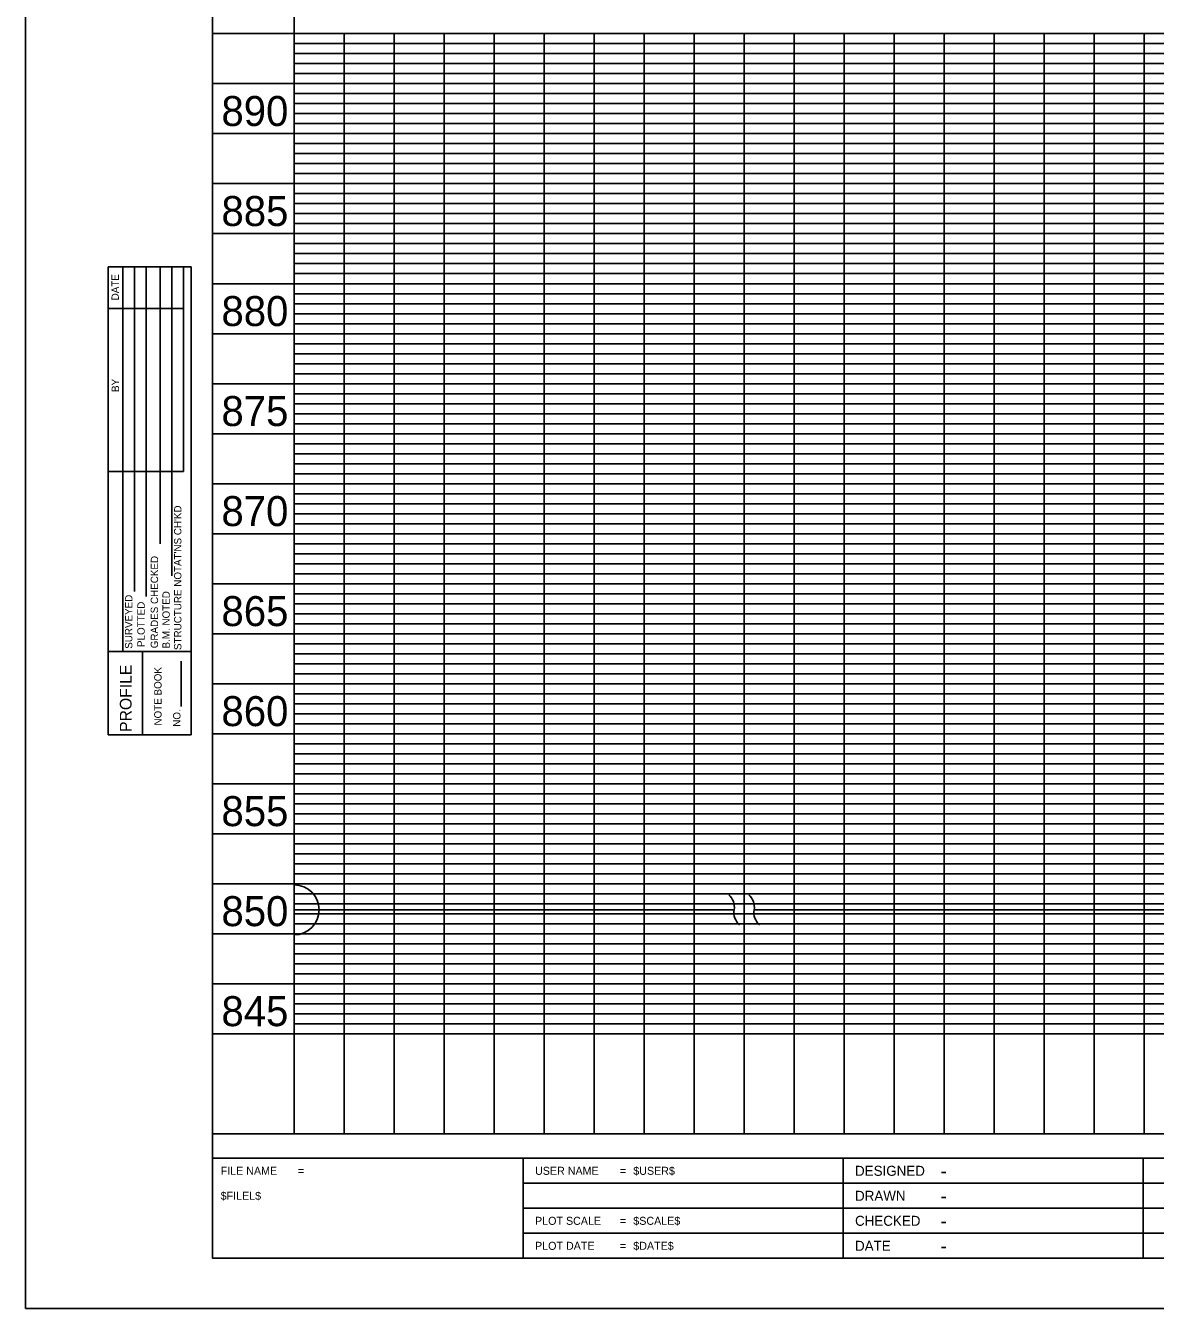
# Model space of a CAD drawing. Extents: x 2392602 to 2396002, y 2003850 to 2004950.
# Drawn here: x 2392602 to 2393167, y 2003850 to 2004491 of the extents above; entities that cross this region are included whole.
import ezdxf

# ---------------------------------------------------------------- set-up
doc = ezdxf.new("R2010")
doc.units = 0
for name, color, linetype in [('Design_PR_Roadway Profile', 7, 'Continuous'), ('ROW_EX ROW Markers', 7, 'Continuous'), ('Sheets_50 Reference Boundary', 7, 'Continuous'), ('Sheets_General Details', 7, 'Continuous'), ('Sheets_Minor Grid', 7, 'Continuous')]:
    doc.layers.add(name, color=color, linetype=linetype)

msp = doc.modelspace()

# ---------------------------------------------------------------- linework, layer by layer
at = {"layer": 'Design_PR_Roadway Profile'}
for p, q in [((2392736.21, 2004049.02), (2392736.21, 2004061.52)), ((2392736.21, 2004049.02), (2392736.21, 2004036.52)), ((2392736.22, 2004049.02), (2392736.21, 2004049.02)), ((2392748.71, 2004049.02), (2392736.22, 2004049.02)), ((2392736.22, 2004049.02), (2392956.22, 2004049.02)), ((2392966.22, 2004049.02), (2393891.89, 2004049.02))]:
    msp.add_line(p, q, dxfattribs=at)
for centre, radius, start, end in [((2392736.21, 2004049.02), 12.5, 0.00001, 90), ((2392948.01, 2004050.37), 8.32, 350.66047, 48.22179), ((2392958.01, 2004050.37), 8.32, 350.66047, 48.22179), ((2392736.21, 2004049.02), 12.5, 270, 0), ((2392964.43, 2004047.67), 8.32, 170.66047, 228.22179), ((2392974.43, 2004047.67), 8.32, 170.66047, 228.22179)]:
    msp.add_arc(centre, radius, start, end, dxfattribs=at)
at = {"layer": 'ROW_EX ROW Markers'}
msp.add_lwpolyline([(2392601.97, 2003849.81), (2394301.97, 2003849.81), (2394301.97, 2004949.81), (2392601.97, 2004949.81)], close=True, dxfattribs=at)
at = {"layer": 'Sheets_50 Reference Boundary'}
for points in [[(2392695.47, 2004437.06), (2394276.97, 2004437.06), (2394276.97, 2004924.81), (2392695.47, 2004924.81)], [(2392736.22, 2004924.81), (2392736.22, 2004437.06), (2394236.22, 2004437.06), (2394236.22, 2004924.81), (2394065.71, 2004924.81), (2394065.71, 2004924.81)]]:
    msp.add_lwpolyline(points, close=True, dxfattribs=at)
at = {"layer": 'Sheets_General Details'}
for p, q in [((2392601.97, 2004949.81), (2392601.97, 2003849.81)), ((2392643.17, 2004136.51), (2392643.17, 2004370.48)), ((2392643.17, 2004370.48), (2392684.67, 2004370.48)), ((2392650.52, 2004178.16), (2392650.52, 2004370.48)), ((2392656.4, 2004208.19), (2392656.4, 2004370.48)), ((2392662.28, 2004205.71), (2392662.28, 2004370.48)), ((2392669.16, 2004231.94), (2392669.16, 2004370.48)), ((2392675.04, 2004216.08), (2392675.04, 2004370.48)), ((2392680.92, 2004268.18), (2392680.92, 2004370.48)), ((2392684.67, 2004370.48), (2392684.67, 2004136.51)), ((2392680.92, 2004349.66), (2392643.17, 2004349.66)), ((2392680.92, 2004268.18), (2392643.17, 2004268.18)), ((2392684.67, 2004178.16), (2392643.17, 2004178.16)), ((2392660.32, 2004136.51), (2392660.32, 2004178.16)), ((2392679.69, 2004150.63), (2392679.69, 2004173.32)), ((2392684.67, 2004136.51), (2392643.17, 2004136.51)), ((2392695.47, 2003924.81), (2394276.97, 2003924.81)), ((2392850.68, 2003924.81), (2392850.68, 2003874.81)), ((2393010.68, 2003924.81), (2393010.68, 2003874.81)), ((2393160.68, 2003924.81), (2393160.68, 2003874.81)), ((2392850.68, 2003912.31), (2393310.68, 2003912.31)), ((2392850.68, 2003899.81), (2393310.68, 2003899.81)), ((2392850.68, 2003887.31), (2393310.68, 2003887.31)), ((2394301.97, 2003849.81), (2392601.97, 2003849.81))]:
    msp.add_line(p, q, dxfattribs=at)
for points in [[(2392695.47, 2004924.81), (2394276.97, 2004924.81), (2394276.97, 2003874.81), (2392695.47, 2003874.81), (2392695.47, 2004924.81)], [(2392695.47, 2004487.06), (2394276.97, 2004487.06)], [(2392736.22, 2004487.06), (2392736.22, 2004437.06)], [(2392786.22, 2004437.06), (2392786.22, 2004487.06), (2392836.22, 2004487.06), (2392836.22, 2004437.06)], [(2392886.22, 2004437.06), (2392886.22, 2004487.06), (2392936.22, 2004487.06), (2392936.22, 2004437.06)], [(2392986.22, 2004437.06), (2392986.22, 2004487.06), (2393036.22, 2004487.06), (2393036.22, 2004437.06)], [(2393086.22, 2004437.06), (2393086.22, 2004487.06), (2393136.22, 2004487.06), (2393136.22, 2004437.06)], [(2392695.47, 2003937.06), (2394276.97, 2003937.06), (2394276.97, 2003987.06), (2392695.47, 2003987.06), (2392695.47, 2004037.06), (2394276.97, 2004037.06), (2394276.97, 2004087.06), (2392695.47, 2004087.06), (2392695.47, 2004137.06), (2394276.97, 2004137.06), (2394276.97, 2004187.06), (2392695.47, 2004187.06), (2392695.47, 2004237.06), (2394276.97, 2004237.06), (2394276.97, 2004287.06), (2392695.47, 2004287.06), (2392695.47, 2004337.06), (2394276.97, 2004337.06), (2394276.97, 2004387.06), (2392695.47, 2004387.06), (2392695.47, 2004437.06), (2394276.97, 2004437.06)], [(2392736.22, 2003937.06), (2392736.22, 2004437.06), (2392786.22, 2004437.06), (2392786.22, 2003937.06), (2392836.22, 2003937.06), (2392836.22, 2004437.06), (2392886.22, 2004437.06), (2392886.22, 2003937.06), (2392936.22, 2003937.06), (2392936.22, 2004437.06), (2392986.22, 2004437.06), (2392986.22, 2003937.06), (2392936.22, 2003937.06), (2392936.22, 2004437.06), (2392986.22, 2004437.06), (2392986.22, 2003937.06), (2393036.22, 2003937.06), (2393036.22, 2004437.06), (2393086.22, 2004437.06), (2393086.22, 2003937.06), (2393136.22, 2003937.06), (2393136.22, 2004437.06), (2393186.22, 2004437.06)]]:
    msp.add_lwpolyline(points, dxfattribs=at)
at = {"layer": 'Sheets_Minor Grid'}
for p, q in [((2392695.47, 2004462.06), (2394276.97, 2004462.06)), ((2392695.47, 2004412.06), (2394276.97, 2004412.06)), ((2394276.97, 2004362.06), (2392695.47, 2004362.06)), ((2392695.47, 2004312.06), (2394276.97, 2004312.06)), ((2394276.97, 2004262.06), (2392695.47, 2004262.06)), ((2392695.47, 2004212.06), (2394276.97, 2004212.06)), ((2394276.97, 2004162.06), (2392695.47, 2004162.06)), ((2392695.47, 2004112.06), (2394276.97, 2004112.06)), ((2392695.47, 2004062.06), (2394276.97, 2004062.06)), ((2392695.47, 2004012.06), (2394276.97, 2004012.06))]:
    msp.add_line(p, q, dxfattribs=at)
for points in [[(2392736.22, 2004487.06), (2392761.22, 2004487.06), (2392761.22, 2004437.06)], [(2392811.22, 2004437.06), (2392811.22, 2004487.06), (2392861.22, 2004487.06), (2392861.22, 2004437.06)], [(2392911.22, 2004437.06), (2392911.22, 2004487.06), (2392961.22, 2004487.06), (2392961.22, 2004437.06)], [(2393011.22, 2004437.06), (2393011.22, 2004487.06), (2393061.22, 2004487.06), (2393061.22, 2004437.06)], [(2393111.22, 2004437.06), (2393111.22, 2004487.06), (2393161.22, 2004487.06), (2393161.22, 2004437.06)], [(2394236.22, 2004482.06), (2392736.22, 2004482.06)], [(2392736.22, 2004477.06), (2394236.22, 2004477.06)], [(2394236.22, 2004472.06), (2392736.22, 2004472.06)], [(2392736.22, 2004467.06), (2394236.22, 2004467.06)], [(2394236.22, 2004457.06), (2392736.22, 2004457.06)], [(2392736.22, 2004452.06), (2394236.22, 2004452.06)], [(2394236.22, 2004447.06), (2392736.22, 2004447.06)], [(2392736.22, 2004442.06), (2394236.22, 2004442.06)], [(2392761.22, 2003937.06), (2392761.22, 2004437.06), (2392811.22, 2004437.06), (2392811.22, 2003937.06), (2392861.22, 2003937.06), (2392861.22, 2004437.06), (2392911.22, 2004437.06), (2392911.22, 2003937.06), (2392961.22, 2003937.06), (2392961.22, 2004437.06), (2392911.22, 2004437.06), (2392911.22, 2003937.06), (2392961.22, 2003937.06), (2392961.22, 2004437.06), (2393011.22, 2004437.06), (2393011.22, 2003937.06), (2393061.22, 2003937.06), (2393061.22, 2004437.06), (2393111.22, 2004437.06), (2393111.22, 2003937.06), (2393161.22, 2003937.06), (2393161.22, 2004437.06), (2393211.22, 2004437.06)], [(2394236.22, 2004432.06), (2392736.22, 2004432.06)], [(2394236.22, 2004422.06), (2392736.22, 2004422.06), (2392736.22, 2004427.06), (2394236.22, 2004427.06)], [(2394236.22, 2004407.06), (2392736.22, 2004407.06), (2392736.22, 2004417.06), (2394236.22, 2004417.06)], [(2394236.22, 2004397.06), (2392736.22, 2004397.06), (2392736.22, 2004402.06), (2394236.22, 2004402.06)], [(2394236.22, 2004382.06), (2392736.22, 2004382.06), (2392736.22, 2004392.06), (2394236.22, 2004392.06)], [(2394236.22, 2004372.06), (2392736.22, 2004372.06), (2392736.22, 2004377.06), (2394236.22, 2004377.06)], [(2394236.22, 2004357.06), (2392736.22, 2004357.06), (2392736.22, 2004367.06), (2394236.22, 2004367.06)], [(2394236.22, 2004347.06), (2392736.22, 2004347.06), (2392736.22, 2004352.06), (2394236.22, 2004352.06)], [(2394236.22, 2004332.06), (2392736.22, 2004332.06), (2392736.22, 2004342.06), (2394236.22, 2004342.06)], [(2394236.22, 2004322.06), (2392736.22, 2004322.06), (2392736.22, 2004327.06), (2394236.22, 2004327.06)], [(2394236.22, 2004307.06), (2392736.22, 2004307.06), (2392736.22, 2004317.06), (2394236.22, 2004317.06)], [(2394236.22, 2004297.06), (2392736.22, 2004297.06), (2392736.22, 2004302.06)], [(2392736.22, 2004302.06), (2394236.22, 2004302.06)], [(2394236.22, 2004282.06), (2392736.22, 2004282.06), (2392736.22, 2004292.06), (2394236.22, 2004292.06)], [(2394236.22, 2004272.06), (2392736.22, 2004272.06), (2392736.22, 2004277.06), (2394236.22, 2004277.06)], [(2394236.22, 2004257.06), (2392736.22, 2004257.06), (2392736.22, 2004267.06), (2394236.22, 2004267.06)], [(2394236.22, 2004247.06), (2392736.22, 2004247.06), (2392736.22, 2004252.06), (2394236.22, 2004252.06)], [(2394236.22, 2004232.06), (2392736.22, 2004232.06), (2392736.22, 2004242.06), (2394236.22, 2004242.06)], [(2394236.22, 2004222.06), (2392736.22, 2004222.06), (2392736.22, 2004227.06), (2394236.22, 2004227.06)], [(2394236.22, 2004207.06), (2392736.22, 2004207.06), (2392736.22, 2004217.06), (2394236.22, 2004217.06)], [(2394236.22, 2004197.06), (2392736.22, 2004197.06), (2392736.22, 2004202.06), (2394236.22, 2004202.06)], [(2394236.22, 2004182.06), (2392736.22, 2004182.06), (2392736.22, 2004192.06), (2394236.22, 2004192.06)], [(2394236.22, 2004172.06), (2392736.22, 2004172.06), (2392736.22, 2004177.06), (2394236.22, 2004177.06)], [(2394236.22, 2004157.06), (2392736.22, 2004157.06), (2392736.22, 2004167.06), (2394236.22, 2004167.06)], [(2394236.22, 2004147.06), (2392736.22, 2004147.06), (2392736.22, 2004152.06), (2394236.22, 2004152.06)], [(2394236.22, 2004132.06), (2392736.22, 2004132.06), (2392736.22, 2004142.06), (2394236.22, 2004142.06)], [(2394236.22, 2004122.06), (2392736.22, 2004122.06), (2392736.22, 2004127.06), (2394236.22, 2004127.06)], [(2394236.22, 2004107.06), (2392736.22, 2004107.06), (2392736.22, 2004117.06), (2394236.22, 2004117.06)], [(2394236.22, 2004097.06), (2392736.22, 2004097.06), (2392736.22, 2004102.06), (2394236.22, 2004102.06)], [(2394236.22, 2004082.06), (2392736.22, 2004082.06), (2392736.22, 2004092.06), (2394236.22, 2004092.06)], [(2394236.22, 2004072.06), (2392736.22, 2004072.06), (2392736.22, 2004077.06), (2394236.22, 2004077.06)], [(2394236.22, 2004057.06), (2392736.22, 2004057.06), (2392736.22, 2004067.06), (2394236.22, 2004067.06)], [(2394236.22, 2004047.06), (2392736.22, 2004047.06), (2392736.22, 2004052.06), (2394236.22, 2004052.06)], [(2394236.22, 2004032.06), (2392736.22, 2004032.06), (2392736.22, 2004042.06), (2394236.22, 2004042.06)], [(2394236.22, 2004022.06), (2392736.22, 2004022.06), (2392736.22, 2004027.06), (2394236.22, 2004027.06)], [(2394236.22, 2004007.06), (2392736.22, 2004007.06), (2392736.22, 2004017.06), (2394236.22, 2004017.06)], [(2394236.22, 2003997.06), (2392736.22, 2003997.06), (2392736.22, 2004002.06), (2394236.22, 2004002.06)], [(2392736.22, 2003992.06), (2394236.22, 2003992.06)]]:
    msp.add_lwpolyline(points, dxfattribs=at)

# ---------------------------------------------------------------- texts
at = {"layer": 'Sheets_General Details'}
for s, height, p in [('890', 15, (2392699.87, 2004440.87)), ('885', 15, (2392699.87, 2004390.87)), ('880', 15, (2392699.87, 2004340.87)), ('875', 15, (2392699.87, 2004290.87)), ('870', 15, (2392699.87, 2004240.87)), ('865', 15, (2392699.87, 2004190.87)), ('860', 15, (2392699.87, 2004140.87)), ('855', 15, (2392699.87, 2004090.87)), ('850', 15, (2392699.87, 2004040.87)), ('845', 15, (2392699.87, 2003990.87)), ('DESIGNED', 5, (2393016.68, 2003916.06)), ('-', 7, (2393059.38, 2003915.06)), ('DRAWN', 5, (2393016.68, 2003903.56)), ('-', 7, (2393059.38, 2003902.56)), ('CHECKED', 5, (2393016.68, 2003891.06)), ('-', 7, (2393059.38, 2003890.06)), ('DATE', 5, (2393016.68, 2003878.56)), ('-', 7, (2393059.38, 2003877.56))]:
    msp.add_text(s, height=height, dxfattribs=at).set_placement(p)
for s, height, rotation, p in [('DATE', 3.677, 90, (2392648.57, 2004353.72)), ('BY', 3.676, 90, (2392648.66, 2004307.91)), ("STRUCTURE NOTAT'NS CH'KD", 3.673, 90, (2392679.85, 2004178.91)), ('GRADES CHECKED', 3.675, 90, (2392668.18, 2004179.8)), ('SURVEYED', 3.674, 90, (2392655.33, 2004179.53)), ('PLOTTED', 3.677, 90, (2392661.49, 2004180.42)), ('B.M. NOTED', 3.676, 90, (2392674.01, 2004179.68)), ('PROFILE', 5.879, 90, (2392654.95, 2004137.96)), ('NOTE BOOK', 3.673, 90, (2392669.93, 2004141.18)), ('NO.', 3.676, 90, (2392679.38, 2004140.55)), ('FILE NAME', 4, 360, (2392699.47, 2003916.56)), ('USER NAME', 4, 360, (2392856.68, 2003916.56)), ('$USER$', 4, 360, (2392905.79, 2003916.56)), ('=', 4, 360, (2392738.09, 2003916.56)), ('=', 4, 360, (2392899.07, 2003916.56)), ('$FILEL$', 4, 360, (2392699.47, 2003904.06)), ('PLOT SCALE', 4, 360, (2392856.68, 2003891.56)), ('=', 4, 360, (2392899.07, 2003891.56)), ('$SCALE$', 4, 360, (2392905.79, 2003891.56)), ('PLOT DATE', 4, 360, (2392856.68, 2003879.06)), ('=', 4, 360, (2392899.07, 2003879.06)), ('$DATE$', 4, 360, (2392905.79, 2003879.06))]:
    msp.add_text(s, height=height, rotation=rotation, dxfattribs=at).set_placement(p)

doc.saveas('drawing.dxf')
